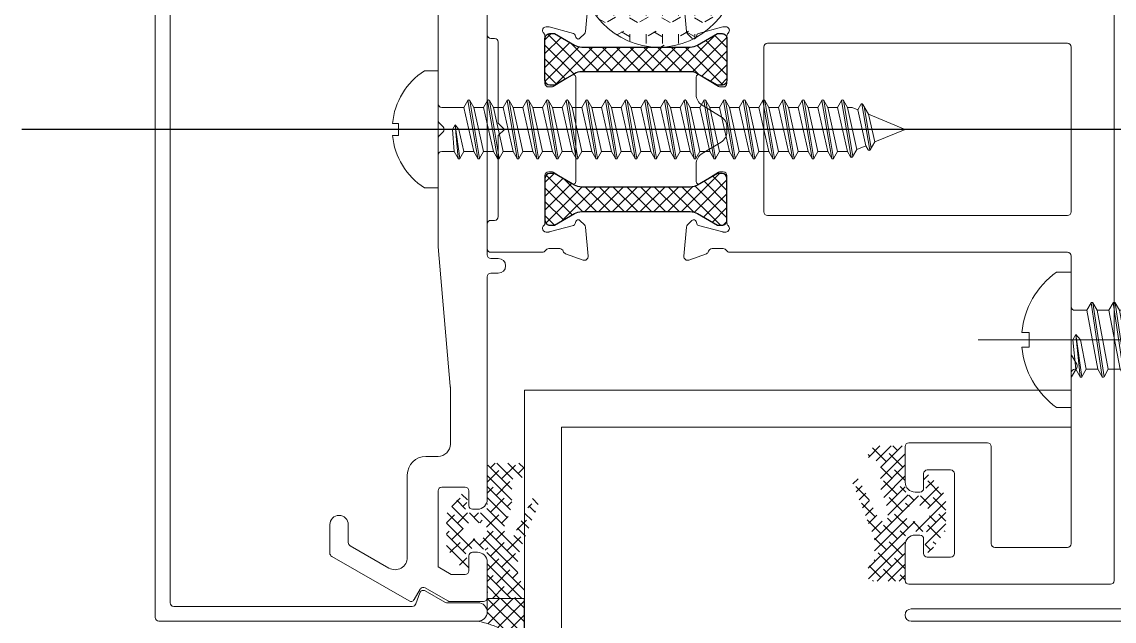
# Model space of a CAD drawing. Extents: x -280168 to 205214, y -148835 to -64913.
# Drawn here: x 51547.3 to 51636.2, y -81651 to -81602.3 of the extents above; entities that cross this region are included whole.
import ezdxf

# ---------------------------------------------------------------- set-up
doc = ezdxf.new("R2010")
doc.units = 0
doc.header["$LTSCALE"] = 1000
doc.header["$MEASUREMENT"] = 0
doc.linetypes.add('CENTER', pattern=[50.800000000000004, 31.75, -6.35, 6.35, -6.35])
doc.linetypes.add('DIVIDE', pattern=[1.25, 0.5, -0.25, 0, -0.25, 0, -0.25])
for name, color, linetype, lineweight in [('ALP1_alum.panel', 150, 'Continuous', 20), ('PJ1_accessories', 4, 'Continuous', 13), ('XC1_alum.extrusion', 3, 'Continuous', 20), ('型材线层', 3, 'Continuous', 25), ('螺钉线层', 4, 'Continuous', 9), ('隔热条填充力图案', 6, 'Continuous', 9)]:
    doc.layers.add(name, color=color, linetype=linetype, lineweight=lineweight)
doc.layers.add('配件层', color=4, linetype='Continuous')

# ---------------------------------------------------------------- blocks, each defined once
blk = doc.blocks.new('PAON148001(945500)')
at = {"layer": '隔热条填充力图案'}
h = blk.add_hatch(dxfattribs=at)
h.set_pattern_fill('ANSI37', color=6, scale=0.5, style=0)
h.set_pattern_definition([(135, (-54620.91678163315, -69823.37623260304), (0.561266007566822, 0.5612660075668221), []), (45.00000000000001, (-54620.91678163315, -69823.37623260304), (0.5612660075668221, -0.561266007566822), [])])
edge = h.paths.add_edge_path()
edge.add_line((1.124448551607202, -12.41320508075296), (2.063679036153189, -14.0399999999936))
edge.add_line((2.063679036160465, -14.0399999999936), (2.063679036160465, -14.39999999999418))
edge.add_arc((1.663679036151734, -14.39999999999418), 0.4000000000014603, 270.0000000000007, 359.99999999999926, ccw=False)
edge.add_line((1.663679036151734, -14.79999999998836), (-1.736320963849721, -14.79999999998836))
edge.add_arc((-1.736320963849721, -14.39999999999418), 0.4000000000014321, 179.9999999999967, 270.0000000000033, ccw=False)
edge.add_line((-2.136320963851176, -14.39999999999418), (-2.136320963851176, -14.0399999999936))
edge.add_line((-2.136320963851176, -14.0399999999936), (-1.197090479305189, -12.41320508075296))
edge.add_arc((-2.236320963849721, -11.81320508074714), 1.200000000004664, 329.999999999949, 359.9999999999487)
edge.add_line((-1.036320963845355, -11.81320508074714), (-1.036320963845355, -2.986794919233944))
edge.add_arc((-2.236320963849721, -2.98679491924122), 1.200000000004677, 5.152498583970897e-11, 30.0000000000509)
edge.add_line((-1.197090479297913, -2.386794919235399), (-2.1363209638439, -0.7599999999947613))
edge.add_line((-2.136320963851176, -0.7599999999947613), (-2.136320963851176, -0.3999999999941792))
edge.add_arc((-1.736320963849721, -0.3999999999941792), 0.4000000000014481, 89.99999999999898, 180.000000000001, ccw=False)
edge.add_line((-1.736320963842445, 0), (1.66367903615901, 0))
edge.add_arc((1.663679036151734, -0.3999999999941792), 0.4000000000014623, 1.0231815394945443e-12, 89.99999999999898, ccw=False)
edge.add_line((2.063679036160465, -0.3999999999941792), (2.063679036160465, -0.7599999999947613))
edge.add_line((2.063679036160465, -0.7599999999947613), (1.124448551614478, -2.386794919235399))
edge.add_arc((2.16367903615901, -2.98679491924122), 1.200000000004608, 149.9999999999482, 179.9999999999494)
edge.add_line((0.9636790361546446, -2.98679491924122), (0.9636790361546446, -11.81320508075441))
edge.add_arc((2.16367903615901, -11.81320508074714), 1.200000000004706, 180.0000000000519, 210.0000000000506)
at = {"layer": '型材线层'}
blk.add_lwpolyline([(1.124448551607202, -12.41320508075296), (2.063679036160465, -14.0399999999936), (2.063679036160465, -14.39999999999418, -0.4142135623730874), (1.663679036151734, -14.79999999998836), (-1.736320963842445, -14.79999999998836, -0.414213562373129), (-2.136320963851176, -14.39999999999418), (-2.136320963851176, -14.0399999999936), (-1.197090479297913, -12.41320508075296, 0.1316524975873946), (-1.036320963845355, -11.81320508074714), (-1.036320963845355, -2.98679491924122, 0.1316524975873931), (-1.197090479297913, -2.386794919235399), (-2.136320963851176, -0.7599999999947613), (-2.136320963851176, -0.3999999999941792, -0.4142135623731054), (-1.736320963842445, 0), (1.663679036151734, 0, -0.4142135623730847), (2.063679036160465, -0.3999999999941792), (2.063679036160465, -0.7599999999947613), (1.124448551607202, -2.386794919235399, 0.1316524975874009), (0.9636790361546446, -2.98679491924122), (0.9636790361546446, -11.81320508074714, 0.1316524975873898)], format="xyb", close=True, dxfattribs=at)
blk = doc.blocks.new('PT-C-PTZGLSI-ST5.5LST')
at = {"layer": '螺钉线层'}
for p, q in [((-1.200000000000273, 5.499999999999773), (-2.273736754432321e-13, 5.499999999999773)), ((-2.273736754432321e-13, 5.499999999999773), (2.273736754432321e-13, -5.499999999999773)), ((-3.999999999999773, 0.5899999999996908), (-3.425020350683099, 0.5899999999999181)), ((-3.425020350683099, 0.5899999999999181), (-3.425020350683326, -0.5899999999999181)), ((-3.425020350683326, -0.5899999999999181), (-3.999999999999773, -0.5900000000001455)), ((-1.200000000000273, -5.499999999999773), (2.273736754432321e-13, -5.499999999999773))]:
    blk.add_line(p, q, dxfattribs=at)
for centre, radius, start, end in [((2.793114455093246, -0.03050315157952355), 6.821394883827407, 125.8299052604258, 174.7809172056982), ((2.793114455092791, 0.03050315157975092), 6.82139488382751, 185.2190827943148, 234.1700947395742)]:
    blk.add_arc(centre, radius, start, end, dxfattribs=at)
blk = doc.blocks.new('PT-C-PTZGLSI-ST5.5LW')
at = {"layer": '螺钉线层'}
for p, q in [((-0.1026090771724739, 3.00169872976312), (-0.4500000000002728, 2.400000000000546)), ((0.04739092133922895, 3.00169872976312), (0.3947818457113499, 2.400000000000773)), ((-1.405218154287923, 2.400000000000546), (-0.4500000000002728, 2.400000000000546)), ((0.4499999999998181, -2.400000000000318), (-0.4499999999993634, 2.400000000000546)), ((0.3947818457113499, 2.400000000000773), (1.294781845711896, -2.400000000000318)), ((-0.5052181542882863, -2.400000000000318), (0.4499999999993634, -2.400000000000318)), ((0.7973909228271623, -3.001698729762893), (0.4499999999998181, -2.400000000000318)), ((0.9473909213388652, -3.001698729762893), (1.294781845711896, -2.400000000000546))]:
    blk.add_line(p, q, dxfattribs=at)
at = {"layer": '螺钉线层', "color": 6, "linetype": 'Continuous'}
for p, q in [((-0.1026090771724739, 3.00169872976312), (0.7973909228271623, -3.001698729762893)), ((0.9473909213388652, -3.001698729762893), (0.04739092133922895, 3.00169872976312))]:
    blk.add_line(p, q, dxfattribs=at)
at = {"layer": '螺钉线层'}
for centre, start, end in [((-0.02760907717265582, 2.958397459670095), 29.99999994500553, 150.0000000549945), ((0.8723909228269804, -2.958397459669868), 209.9999999450055, 330.0000000549945)]:
    blk.add_arc(centre, 0.0866025403304984, start, end, dxfattribs=at)
blk = doc.blocks.new('PT-C-PTZZZGLD-ST5.5LWW')
at = {"layer": '螺钉线层'}
for p, q in [((-7.775000000002819, 3.001698729763802), (-8.122390922830618, 2.400000000001228)), ((-7.625000001491117, 3.001698729763802), (-7.277609077118996, 2.400000000001455)), ((-5.975000000003092, 3.00169872976403), (-6.322390922830891, 2.400000000001455)), ((-5.825000001491389, 3.00169872976403), (-5.477609077119268, 2.400000000001683)), ((-9.077609077118268, 2.400000000001228), (-8.122390922830618, 2.400000000001228)), ((-7.781195788371406, 0.5802926162211861), (-8.122390922830618, 2.400000000001228)), ((-7.277609077118996, 2.400000000001455), (-7.025729293534823, 1.056641154221779)), ((-6.322390922830891, 2.400000000001455), (-7.277609077118996, 2.400000000001455)), ((-6.030801689203145, 0.8448574206547619), (-6.322390922829982, 2.400000000001455)), ((-2.400000000001, 2.400000000001), (-5.477609077118814, 2.400000000001228)), ((-5.477609077119268, 2.400000000001683), (-5.192368380412063, 0.8787162842290854)), ((0, 0), (-2.400000000001, 2.400000000001)), ((-5.659590567578562, 0.7658401364453766), (-7.245213808028893, 1.10336138767093)), ((-7.384953796006357, -1.532998009728544), (-7.781195788371406, 0.5802926162211861)), ((-5.467568495482283, 0.779076674898306), (-5.192368380412063, 0.8787162842293128)), ((-0.6600000000030377, 1.13686837721616e-12), (-5.192368380411608, 0.8787162842293128)), ((-2.728484105318785e-12, 1.13686837721616e-12), (-2.400000000004184, -2.399999999999409)), ((-7.384953796006357, -1.532998009728544), (-7.222390922830982, -2.399999999999864)), ((-6.759958729222944, -1.861309906001679), (-5.618481218049055, -1.354185092160378)), ((-6.500247595126893, -1.745927903954453), (-6.37760907711845, -2.399999999999636)), ((-5.4223909228308, -2.399999999999409), (-5.61848121805042, -1.354185092160833)), ((-8.177609077118632, -2.399999999999636), (-7.222390922830982, -2.399999999999636)), ((-6.875000000003183, -3.001698729762211), (-7.222390922830527, -2.399999999999636)), ((-6.72500000149148, -3.001698729762211), (-6.37760907711845, -2.399999999999864)), ((-6.377609077118905, -2.399999999999409), (-5.422390922831255, -2.399999999999409)), ((-2.400000000004184, -2.399999999999409), (-5.775557948085407, -2.399999999999409))]:
    blk.add_line(p, q, dxfattribs=at)
at = {"layer": '螺钉线层', "color": 6, "linetype": 'Continuous'}
for p, q in [((-7.775000000002819, 3.001698729763802), (-7.488074458690789, 1.087778656669343)), ((-7.341887387042334, 1.113212562718218), (-7.625000001491117, 3.001698729763802)), ((-5.975000000003092, 3.00169872976403), (-5.639255640594911, 0.7621355805156327)), ((-5.490675476960405, 0.7716065061770223), (-5.825000001491389, 3.00169872976403)), ((-7.041808884483544, -1.889009803855288), (-6.875000000003183, -3.001698729762211)), ((-6.72500000149148, -3.001698729762211), (-6.890603995454967, -1.897046955707765))]:
    blk.add_line(p, q, dxfattribs=at)
at = {"layer": '螺钉线层'}
for centre, radius, start, end in [((-7.700000000003001, 2.958397459670778), 0.0866025403304984, 29.99999994500553, 150.0000000549945), ((-5.900000000003274, 2.958397459671005), 0.0866025403304984, 29.99999994500553, 150.0000000549945), ((0.1251724137923702, 2.400000000001), 2.52517241379369, 180, 251.8842237427178), ((-7.338903304250834, 0.663222456993708), 0.45, 77.98317710944669, 190.6196552761552), ((-5.586720959406193, 1.108170415860968), 0.35, 257.9831771094467, 289.9034160734104), ((-6.942661311885786, -1.450068168956022), 0.45, 190.6196552761552, 293.9541673023247), ((-6.800000000003365, -2.958397459669186), 0.0866025403304984, 209.9999999450055, 330.0000000549945)]:
    blk.add_arc(centre, radius, start, end, dxfattribs=at)
blk = doc.blocks.new('ST5.5x22自攻自钻')
at = {"layer": '螺钉线层'}
for p, q in [((-8.317814394898505, 4.502466129012646), (-8.340205317789696, 4.502466129012646)), ((-8.500400737180371, 2.1024661290121), (-8.246584084110054, 2.525605981673607)), ((-8.262596240610947, -0.2975338709879907), (-8.500400737180371, 2.1024661290121)), ((-8.246584084110054, 2.525605981673607), (-7.867814394899597, 2.102466129013237)), ((-7.867814394899597, 2.102466129013692), (-7.417814394898869, -0.2975338709879907)), ((-8.262596240610947, -0.2975338709879907), (-8.340205317789696, -0.2975338709879907)), ((-7.915205317783602, -0.8992326007505653), (-8.262596240610947, -0.2975338709879907)), ((-7.765205319271899, -0.8992326007505653), (-7.417814394898869, -0.297533870988218))]:
    blk.add_line(p, q, dxfattribs=at)
at = {"layer": '螺钉线层', "color": 46, "linetype": 'CENTER'}
blk.add_line((-16.21191307588288, 2.102466129012782), (15.59335668953554, 2.102466129012328), dxfattribs=at)
at = {"layer": '螺钉线层', "color": 6, "linetype": 'Continuous'}
for p, q in [((-8.246584084110054, 2.525605981673607), (-7.915205317783602, -0.8992326007505653)), ((-7.765205319271899, -0.8992326007505653), (-8.246584084110054, 2.525605981673607))]:
    blk.add_line(p, q, dxfattribs=at)
at = {"layer": '螺钉线层'}
for centre, radius, start, end in [((-8.340205317789696, 4.802466129012601), 0.3, 180, 270), ((-8.340205317789696, -0.5975338709888547), 0.3, 90, 180), ((-7.840205317783784, -0.8559313306575405), 0.0866025403304984, 209.9999999450055, 330.0000000549945)]:
    blk.add_arc(centre, radius, start, end, dxfattribs=at)
for name, p in [('PT-C-PTZGLSI-ST5.5LST', (-8.640205317790333, 2.102466129012555)), ('PT-C-PTZGLSI-ST5.5LW', (-6.912596240611038, 2.1024661290121)), ('PT-C-PTZGLSI-ST5.5LW', (-5.112596240610856, 2.102466129011873)), ('PT-C-PTZGLSI-ST5.5LW', (-3.312596240611128, 2.1024661290121)), ('PT-C-PTZGLSI-ST5.5LW', (-1.512596240610947, 2.1024661290121)), ('PT-C-PTZGLSI-ST5.5LW', (0.2874037593883259, 2.102466129012328)), ('PT-C-PTZGLSI-ST5.5LW', (2.087403759388508, 2.102466129012328)), ('PT-C-PTZGLSI-ST5.5LW', (3.887403759388235, 2.102466129012555)), ('PT-C-PTZZZGLD-ST5.5LWW', (13.35979468221558, 2.10246612901301))]:
    blk.add_blockref(name, p, dxfattribs=at)
blk = doc.blocks.new('PT-C-PTZGLSI-ST4.8LW')
at = {"layer": '螺钉线层'}
for p, q in [((-1.195632673131968, 1.790000000000418), (-0.3999999999996362, 1.790000000000646)), ((-0.07281633654929465, 2.356698729762456), (-0.3999999999998636, 1.790000000000191)), ((-0.3999999999998636, 1.790000000000191), (0.3999999999996362, -1.789999999999736)), ((0.07718366196240822, 2.356698729762456), (0.4043673268679413, 1.790000000000418)), ((0.4043673268679413, 1.790000000000418), (1.204367326868351, -1.789999999999736)), ((-0.3956326731315585, -1.789999999999736), (0.3999999999998636, -1.789999999999736)), ((0.7271836634506599, -2.356698729762456), (0.3999999999996362, -1.789999999999736)), ((0.8771836619623627, -2.356698729762456), (1.204367326868351, -1.789999999999736))]:
    blk.add_line(p, q, dxfattribs=at)
at = {"layer": '螺钉线层', "color": 6, "linetype": 'Continuous'}
for p, q in [((0.7271836634506599, -2.356698729762684), (-0.07281633654929465, 2.356698729762456)), ((0.0771836634507963, 2.356698729762684), (0.8771836619623627, -2.356698729762456))]:
    blk.add_line(p, q, dxfattribs=at)
at = {"layer": '螺钉线层'}
for centre, start, end in [((0.002183663450750828, 2.313397459669432), 29.99999994499902, 150.000000055001), ((0.8021836634507054, -2.313397459669432), 209.999999944999, 330.000000055001)]:
    blk.add_arc(centre, 0.0866025403304984, start, end, dxfattribs=at)
blk = doc.blocks.new('PT-C-PTZGLSI-ST4.8LST')
at = {"layer": '螺钉线层'}
blk.add_lwpolyline([(-1.099999999945794, 4.750000000034333, 0.2344543006142045), (-3.700000000000045, 0.4900000000000091), (-3.225020350683735, 0.4900000000000091), (-3.225020350683735, -0.4900000000000091), (-3.700000000000045, -0.4899999999990996, 0.2344543006112378), (-1.099999999999909, -4.75), (0, -4.75), (0, 4.750000000000227)], format="xyb", close=True, dxfattribs=at)
blk = doc.blocks.new('PT-C-PTZGLSI-ST4.8LWW')
at = {"layer": '螺钉线层'}
for p, q in [((-6.2978163365824, 1.790000000000191), (-5.502183663450069, 1.790000000000418)), ((-5.174999999999727, 2.356698729762229), (-5.502183663450296, 1.789999999999964)), ((-5.502183663450296, 1.789999999999964), (-4.702183663450796, -1.789999999999964)), ((-5.025000001488024, 2.356698729762229), (-4.697816336582491, 1.790000000000191)), ((-4.697816336582491, 1.790000000000191), (-4.321442276649805, 1.790000000000191)), ((-4.697816336582491, 1.790000000000191), (-3.933705873316285, -1.629394323115093)), ((-4.321442276649805, 1.790000000000191), (-3.859417907015086, 1.598623239951166)), ((-3.608804220853244, 2.032698878753081), (-3.859417907014858, 1.598623239950712)), ((-3.435599140096429, 2.032698878919746), (-2.973002469261019, 1.231457943736132)), ((-3.859417907015086, 1.598623239951166), (-3.205479100883167, -1.327752917490216)), ((-2.973002469261246, 1.231457943736586), (0, 0)), ((-2.973002469261473, 1.231457943736132), (-2.469257673487164, -1.022800017352438)), ((-2.469257673487164, -1.022800017352438), (4.547473508864641e-13, 0)), ((-4.277705094298881, -2.225218449961631), (-3.933705873316285, -1.629394323115093)), ((-3.933705873316285, -1.629394323115093), (-3.205479100883167, -1.327752917490216)), ((-3.012003248173642, -1.662862925854142), (-3.205479100883167, -1.327752917489988)), ((-2.838798167412278, -1.662862926070602), (-2.469257673486709, -1.022800017352665)), ((-5.497816336581991, -1.789999999999964), (-4.702183663450569, -1.789999999999736)), ((-4.450910175055697, -2.225218449794966), (-4.702183663451024, -1.789999999999509))]:
    blk.add_line(p, q, dxfattribs=at)
at = {"layer": '螺钉线层', "color": 6, "linetype": 'Continuous'}
for p, q in [((-4.389371316997995, -2.272026568474303), (-5.174999999999727, 2.356698729762229)), ((-5.024999999999636, 2.356698729762456), (-4.254220107842229, -2.184541260626929)), ((-2.885674365517616, -1.704633388176944), (-3.528461011231002, 2.082502790472518)), ((-3.342696365961729, 1.871786554379241), (-2.764582023340836, -1.534316794242159))]:
    blk.add_line(p, q, dxfattribs=at)
at = {"layer": '螺钉线层'}
for centre, radius, start, end in [((-5.099999999999682, 2.313397459669204), 0.0866025403304984, 29.99999994499902, 150.000000055001), ((-3.522201680426633, 1.982698878836345), 0.1, 30.00000005519434, 150.0000000551464), ((-2.925400707730432, -1.612862925966056), 0.1, 209.9999999259138, 329.999999930909), ((-4.364307634629085, -2.17521844987823), 0.1, 209.9999999448827, 329.9999999447944)]:
    blk.add_arc(centre, radius, start, end, dxfattribs=at)
blk = doc.blocks.new('ST4.8X38-PT')
at = {"layer": '螺钉线层'}
for p, q in [((1.302183663419783, 1.790000000000449), (0.3000000000001819, 1.790000000000449)), ((1.176630933357956, 3.108624468950438e-14), (1.383217930669161, 0.3682120348219398)), ((1.176630933358865, 4.858335955759685e-13), (1.297816336552387, -1.789999999999933)), ((1.383217930669161, 0.3682120348219398), (1.702183663420328, 3.108624468950438e-14)), ((1.702183663420328, -6.510347816401918e-13), (2.102183663420874, -1.789999999999705)), ((0.3000000000010914, -1.789999999999705), (1.297816336552387, -1.789999999999705)), ((1.625000000002728, -2.356698729762653), (1.297816336552387, -1.789999999999933)), ((1.774999998514431, -2.356698729762653), (2.102183663420874, -1.789999999999933))]:
    blk.add_line(p, q, dxfattribs=at)
at = {"layer": '螺钉线层', "color": 46, "linetype": 'CENTER', "ltscale": 1.5}
blk.add_line((-6.447865267422003, 3.108624468950438e-14), (40.23356200732769, -1.962874307537277e-13), dxfattribs=at)
at = {"layer": '螺钉线层', "linetype": 'Continuous'}
for p, q in [((1.625000000002728, -2.35669872976288), (1.383217930669161, 0.3682120348219398)), ((1.383217930669161, 0.3682120348219398), (1.774999998514431, -2.356698729762653))]:
    blk.add_line(p, q, dxfattribs=at)
at = {"layer": '螺钉线层'}
for centre, radius, start, end in [((0.3000000000001819, 2.090000000000404), 0.3, 180, 270), ((0.3000000000010914, -2.089999999999432), 0.3, 90, 180), ((1.700000000003456, -2.313397459669628), 0.0866025403304984, 209.9999999450055, 330.0000000549945)]:
    blk.add_arc(centre, radius, start, end, dxfattribs=at)
for name, p in [('PT-C-PTZGLSI-ST4.8LST', (0, 3.108624468950438e-14)), ('PT-C-PTZGLSI-ST4.8LW', (2.497816336552205, 3.108624468950438e-14)), ('PT-C-PTZGLSI-ST4.8LW', (4.097816336551659, 3.108624468950438e-14)), ('PT-C-PTZGLSI-ST4.8LW', (5.697816336551114, 3.108624468950438e-14)), ('PT-C-PTZGLSI-ST4.8LW', (7.297816336551477, 3.108624468950438e-14)), ('PT-C-PTZGLSI-ST4.8LW', (8.897816336550932, 3.108624468950438e-14)), ('PT-C-PTZGLSI-ST4.8LW', (10.4978163365513, 3.108624468950438e-14)), ('PT-C-PTZGLSI-ST4.8LW', (12.09781633655075, 3.108624468950438e-14)), ('PT-C-PTZGLSI-ST4.8LW', (13.69781633655111, 3.108624468950438e-14)), ('PT-C-PTZGLSI-ST4.8LW', (15.29781633655057, 3.108624468950438e-14)), ('PT-C-PTZGLSI-ST4.8LW', (16.89781633655002, 3.108624468950438e-14)), ('PT-C-PTZGLSI-ST4.8LW', (18.49781633655039, 3.108624468950438e-14)), ('PT-C-PTZGLSI-ST4.8LW', (20.09781633654984, 3.108624468950438e-14)), ('PT-C-PTZGLSI-ST4.8LW', (21.6978163365502, 3.108624468950438e-14)), ('PT-C-PTZGLSI-ST4.8LW', (23.29781633654966, 3.108624468950438e-14)), ('PT-C-PTZGLSI-ST4.8LW', (24.89781633655002, 3.108624468950438e-14)), ('PT-C-PTZGLSI-ST4.8LW', (26.49781633654948, 3.108624468950438e-14)), ('PT-C-PTZGLSI-ST4.8LW', (28.09781633654984, 3.108624468950438e-14)), ('PT-C-PTZGLSI-ST4.8LW', (29.69781633654929, 3.108624468950438e-14)), ('PT-C-PTZGLSI-ST4.8LW', (31.29781633654966, 3.108624468950438e-14)), ('PT-C-PTZGLSI-ST4.8LWW', (38, 2.584599201327364e-13))]:
    blk.add_blockref(name, p, dxfattribs=at)

msp = doc.modelspace()

# ---------------------------------------------------------------- hatches: boundary and pattern name
at = {"layer": 'PJ1_accessories'}
h = msp.add_hatch(dxfattribs=at)
h.set_pattern_fill('HEX', color=256, scale=0.8, angle=90, style=0)
h.set_pattern_definition([(90, (-274346.5296637411, -988176.7822804523), (-1.3198224, 8.081581388014889e-17), [0.762, -1.524]), (210, (-274346.5296637411, -988176.7822804523), (0.6599111999999997, -1.142999726883747), [0.7619999999999996, -1.523999999999999]), (150, (-274346.5296637411, -988176.0202804522), (-0.6599112000000004, -1.142999726883747), [0.762, -1.524])])
edge = h.paths.add_edge_path()
edge.add_ellipse((51599.13963878206, -81597.68224461464), major_axis=(-4.074442310564336e-16, 6.654069260461255), ratio=0.9684793322198909, start_angle=0, end_angle=360)
h = msp.add_hatch(dxfattribs=at)
h.set_pattern_fill('ANSI38', color=256, scale=0.4, angle=90, style=0)
h.set_pattern_definition([(225, (52179.38225105898, -72895.32815465127), (-0.4490128060534577, 0.4490128060534576), []), (135, (52179.38225105898, -72895.32815465127), (-0.4490128060534577, 1.347038418160373), [1.5875, -0.9525000000000001])])
edge = h.paths.add_edge_path(flags=16)
edge.add_arc((51620.53939230576, -81642.27773645864), 0.6499999999941792, -90, 90, ccw=False)
edge.add_line((51620.53939230576, -81642.92773645866), (51619.85027778758, -81642.92773645866))
edge.add_arc((51619.85027778758, -81642.27773645864), 0.6499999999941792, 90, 270, ccw=False)
edge.add_line((51619.85027778758, -81641.62773645861), (51620.53939230576, -81641.62773645861))
edge = h.paths.add_edge_path()
edge.add_arc((51615.200022538, -81639.67773645866), 0.2999999999961926, 26.61532658702388, 201.6153265872715)
edge.add_line((51614.92111914417, -81639.78824843495), (51616.700022538, -81644.27773645875))
edge.add_line((51616.700022538, -81644.27773645875), (51616.700022538, -81645.9534723899))
edge.add_arc((51616.40002253802, -81645.95347239001), 0.2999999999997213, -44.99999999944731, 6.947971087356564e-10, ccw=False)
edge.add_line((51616.61215457237, -81646.16560442426), (51616.28789050363, -81646.48986849311))
edge.add_arc((51616.50002253799, -81646.70200052735), 0.2999999999983018, 135.0000000005988, 180.0000000010422)
edge.add_line((51616.200022538, -81646.70200052747), (51616.200022538, -81647.4777364587))
edge.add_arc((51616.50002253799, -81647.4777364587), 0.2999999999951797, 180.0000000013896, 270.0000000007817)
edge.add_line((51616.50002253799, -81647.77773645875), (51618.90002253802, -81647.77773645875))
edge.add_arc((51618.90002253802, -81647.4777364587), 0.2999999999942702, 269.9999999990446, 359.9999999989578)
edge.add_line((51619.200022538, -81647.4777364587), (51619.200022538, -81644.2277364587))
edge.add_arc((51619.700022538, -81644.2277364587), 0.5000000000013642, 90.00000000015632, 179.9999999997916, ccw=False)
edge.add_line((51619.700022538, -81643.7277364587), (51620.79898804442, -81643.7277364587))
edge.add_arc((51620.79898804442, -81643.92773645866), 0.1999999999771288, -44.99999999742067, 90.00000000312662, ccw=False)
edge.add_line((51620.94040940066, -81644.0691578149), (51620.78789050363, -81644.94514353824))
edge.add_arc((51621.00002253799, -81645.1572755726), 0.3000000000010796, 134.9999999997544, 314.9999999997544)
edge.add_line((51621.21215457235, -81645.36940760695), (51622.35357592859, -81643.8984471368))
edge.add_arc((51622.00002253799, -81643.5448937462), 0.5000000000025595, 314.9999999999171, 360)
edge.add_line((51622.50002253799, -81643.5448937462), (51622.50002253799, -81641.01057917118))
edge.add_arc((51622.00002253799, -81641.01057917118), 0.5000000000026927, 3.180554681463517e-15, 45.0000000000737)
edge.add_line((51622.35357592859, -81640.65702578059), (51621.21215457235, -81639.18606531044))
edge.add_arc((51621.00002253799, -81639.3981973448), 0.3000000000010796, 45.00000000024564, 225.0000000002456)
edge.add_line((51620.78789050363, -81639.61032937915), (51620.94040940066, -81640.48631510237))
edge.add_arc((51620.79898804442, -81640.62773645873), 0.200000000006343, -89.99999999957652, 45.00000000080598, ccw=False)
edge.add_line((51620.79898804442, -81640.82773645868), (51619.700022538, -81640.82773645868))
edge.add_arc((51619.700022538, -81640.32773645868), 0.4999999999995453, 180, 269.99999999963524, ccw=False)
edge.add_line((51619.200022538, -81640.32773645868), (51619.200022538, -81637.07773645868))
edge.add_arc((51618.90002253802, -81637.07773645868), 0.2999999999933607, 1.042204158021965e-09, 90.00000000112904)
edge.add_line((51618.90002253802, -81636.77773645875), (51616.50002253799, -81636.77773645875))
edge.add_arc((51616.50002253799, -81637.07773645868), 0.2999999999938154, 89.9999999989578, 179.9999999989578)
edge.add_line((51616.200022538, -81637.07773645868), (51616.200022538, -81637.67773645866))
edge.add_arc((51616.50002253805, -81637.67773645866), 0.3000000000229193, 179.9999999954838, 269.9999999954838)
edge.add_line((51616.50002253799, -81637.9777364587), (51616.90002253802, -81637.9777364587))
edge.add_arc((51616.90002253802, -81638.27773645875), 0.2999999999938154, 1.042224084812915e-09, 90.00000000104222, ccw=False)
edge.add_line((51617.200022538, -81638.27773645875), (51617.200022538, -81640.22483836446))
edge.add_arc((51617.50002253799, -81640.22483836446), 0.2999999999710019, 180.0000000020844, 200.0000000020077)
edge.add_line((51617.21811475178, -81640.32744440745), (51617.78193032426, -81641.87651496154))
edge.add_arc((51617.50002253788, -81641.97912100452), 0.3000000001273165, -5.558376869885251e-09, 19.999999994823725, ccw=False)
edge.add_line((51617.80002253798, -81641.97912100452), (51617.80002253798, -81642.50559510238))
edge.add_arc((51617.40002253802, -81642.50559510238), 0.3999999999998659, -153.38467341081616, 5.210836206970271e-10, ccw=False)
edge.add_line((51617.04240876615, -81642.68479440542), (51615.46823286689, -81639.5433369815))
h = msp.add_hatch(dxfattribs=at)
h.set_pattern_fill('ANSI38', color=256, scale=0.4, angle=90, style=0)
h.set_pattern_definition([(315, (53769.01779401656, -72896.7282643753), (0.4490128060534578, 0.4490128060534576), []), (44.99999999999999, (53769.01779401656, -72896.7282643753), (0.449012806053458, 1.347038418160373), [1.5875, -0.9525000000000001])])
edge = h.paths.add_edge_path(flags=16)
edge.add_arc((51583.86065277025, -81643.67784618266), 0.6499999999941792, 90, 270, ccw=False)
edge.add_line((51583.86065277025, -81643.02784618275), (51584.54976728842, -81643.02784618275))
edge.add_arc((51584.54976728842, -81643.67784618266), 0.6499999999941792, -90, 90, ccw=False)
edge.add_line((51584.54976728842, -81644.32784618268), (51583.86065277025, -81644.32784618268))
edge = h.paths.add_edge_path()
edge.add_arc((51589.200022538, -81641.07784618268), 0.2999999999961926, 338.3846734127285, 513.3846734129761)
edge.add_line((51588.93181220912, -81640.94344670541), (51587.35763630985, -81644.08490412944))
edge.add_arc((51587.00002253799, -81643.90570482641), 0.3999999999998659, 179.9999999994789, 333.38467341081616, ccw=False)
edge.add_line((51586.60002253803, -81643.90570482641), (51586.60002253803, -81643.37923072866))
edge.add_arc((51586.90002253813, -81643.37923072855), 0.3000000001273165, 160.0000000051764, 180.0000000055585, ccw=False)
edge.add_line((51586.61811475175, -81643.27662468556), (51587.18193032422, -81641.72755413147))
edge.add_arc((51586.90002253802, -81641.62494808849), 0.2999999999710019, 339.9999999979924, 359.9999999979156)
edge.add_line((51587.200022538, -81641.62494808849), (51587.200022538, -81639.67784618266))
edge.add_arc((51587.50002253799, -81639.67784618278), 0.2999999999938154, 89.99999999895778, 179.9999999989578, ccw=False)
edge.add_line((51587.50002253799, -81639.37784618273), (51587.90002253802, -81639.37784618273))
edge.add_arc((51587.90002253796, -81639.07784618268), 0.3000000000229193, 270.0000000045163, 360.0000000045162)
edge.add_line((51588.200022538, -81639.07784618268), (51588.200022538, -81638.47784618271))
edge.add_arc((51587.90002253802, -81638.47784618271), 0.2999999999938154, 1.042204158021965e-09, 90.00000000104221)
edge.add_line((51587.90002253802, -81638.17784618266), (51585.50002253799, -81638.17784618266))
edge.add_arc((51585.50002253799, -81638.47784618271), 0.2999999999933607, 89.99999999887095, 179.9999999989578)
edge.add_line((51585.200022538, -81638.47784618271), (51585.200022538, -81641.72784618271))
edge.add_arc((51584.700022538, -81641.72784618271), 0.4999999999995453, -89.99999999963518, 0, ccw=False)
edge.add_line((51584.700022538, -81642.22784618271), (51583.60105703158, -81642.22784618271))
edge.add_arc((51583.60105703158, -81642.02784618275), 0.200000000006343, 134.9999999991939, 269.9999999995765, ccw=False)
edge.add_line((51583.45963567535, -81641.88642482652), (51583.61215457237, -81641.01043910318))
edge.add_arc((51583.40002253802, -81640.79830706882), 0.3000000000010796, 314.9999999997544, 494.9999999997544)
edge.add_line((51583.18789050366, -81640.58617503446), (51582.04646914742, -81642.05713550461))
edge.add_arc((51582.40002253802, -81642.41068889521), 0.5000000000026926, 134.9999999999263, 180)
edge.add_line((51581.90002253802, -81642.41068889521), (51581.90002253802, -81644.94500347023))
edge.add_arc((51582.40002253802, -81644.94500347023), 0.5000000000025595, 180, 225.0000000000829)
edge.add_line((51582.04646914742, -81645.29855686083), (51583.18789050366, -81646.76951733098))
edge.add_arc((51583.40002253802, -81646.55738529662), 0.3000000000010796, 225.0000000002456, 405.0000000002456)
edge.add_line((51583.61215457237, -81646.34525326226), (51583.45963567535, -81645.46926753892))
edge.add_arc((51583.60105703158, -81645.32784618268), 0.1999999999771288, 89.99999999687338, 224.9999999974207, ccw=False)
edge.add_line((51583.60105703158, -81645.12784618273), (51584.700022538, -81645.12784618273))
edge.add_arc((51584.700022538, -81645.62784618273), 0.5000000000013642, 2.0838797354372218e-10, 89.99999999984368, ccw=False)
edge.add_line((51585.200022538, -81645.62784618273), (51585.200022538, -81648.87784618273))
edge.add_arc((51585.50002253799, -81648.87784618273), 0.2999999999942702, 180.0000000010422, 270.0000000009554)
edge.add_line((51585.50002253799, -81649.17784618266), (51587.90002253802, -81649.17784618266))
edge.add_arc((51587.90002253802, -81648.87784618273), 0.2999999999951797, 269.9999999992183, 359.9999999986104)
edge.add_line((51588.200022538, -81648.87784618273), (51588.200022538, -81648.10211025138))
edge.add_arc((51587.90002253802, -81648.10211025138), 0.2999999999983019, 359.9999999989578, 404.9999999994012)
edge.add_line((51588.11215457237, -81647.88997821702), (51587.78789050363, -81647.5657141484))
edge.add_arc((51588.00002253799, -81647.35358211404), 0.2999999999997213, 179.9999999993052, 224.9999999994473, ccw=False)
edge.add_line((51587.700022538, -81647.35358211404), (51587.700022538, -81645.67784618266))
edge.add_line((51587.700022538, -81645.67784618266), (51589.47892593183, -81641.18835815898))
h = msp.add_hatch(dxfattribs=at)
h.set_pattern_fill('ANSI37', color=252, scale=0.5, angle=90, style=0)
h.set_pattern_definition([(135, (-274346.5296637411, -988176.7822804523), (-0.5612660075668221, -0.561266007566822), []), (225, (-274346.5296637411, -988176.7822804523), (0.561266007566822, -0.5612660075668221), [])])
h.paths.add_polyline_path([(51585.200022538, -81649.17784618371), (51588.20002253824, -81649.17784618266), (51588.200022538, -81653.10913283989, 0.1296672532263181), (51585.200022538, -81651.21838290196)])

# ---------------------------------------------------------------- linework, layer by layer
at = {"layer": 'ALP1_alum.panel'}
msp.add_lwpolyline([(51591.23396857914, -81911.02795590684), (51591.23396857914, -81635.23905792701), (51632.70002523287, -81635.23905792701), (51632.70002523287, -81632.23905792701), (51588.23396857914, -81632.23905792701), (51588.23396857914, -81911.02795590684)], dxfattribs=at)
at = {"layer": 'PJ1_accessories'}
msp.add_lwpolyline([(51589.6804072954, -81621.02784618275, 0.2679491923081102), (51589.94021491664, -81620.87784618273, -0.2679491921309641), (51590.20002253824, -81620.72784618271), (51591.10002253791, -81620.72784618271, -0.333174895007723), (51591.38797457695, -81620.94368191966, 0.2387275559286788), (51591.57332057301, -81621.1414254427), (51592.99741649492, -81621.659753969, 0.2436861228084736), (51593.27115511968, -81621.6242475615, -1.912053350249149)], format="xyb", dxfattribs=at)
at = {"layer": 'PJ1_accessories', "color": 252}
msp.add_lwpolyline([(51584.450022538, -81651.02784618275, -0.1580874910999933), (51588.200022538, -81653.10913283989), (51588.20002253824, -81649.17784618266), (51585.200022538, -81649.17784618371), (51585.200022538, -81650.27784618275, -0.4142135623049005), (51584.450022538, -81651.02784618275, -3.880528087043826e-11)], format="xyb", dxfattribs=at)
at = {"layer": 'PJ1_accessories'}
msp.add_ellipse((51599.13963878206, -81597.68224461464), major_axis=(-4.074442310564336e-16, 6.654069260461255), ratio=0.9684793322198909, dxfattribs=at)
at = {"layer": 'XC1_alum.extrusion'}
for points in [[(51559.40002253796, -81649.52784618275), (51559.40002253796, -81572.52784618275, -0.414213562373095), (51559.700022538, -81572.22784618271), (51579.10673671046, -81572.22784618271, -0.3152987888779598), (51579.38864449672, -81572.42524013977), (51579.71811475167, -81573.3304522257, 0.4663076581566136), (51580.15002253796, -81573.48765380384), (51581.74284286103, -81572.56803856167, -0.1316524975876611), (51581.89284286094, -81572.52784618275), (51584.450022538, -81572.52784618275, 0.9999999999999999), (51584.450022538, -81571.02784618275), (51558.50002253793, -81571.02784618275, 0.414213562373095), (51558.200022538, -81571.3278461828), (51558.200022538, -81650.72784618271, 0.414213562373095), (51558.50002253793, -81651.02784618275), (51584.450022538, -81651.02784618275, 0.9999999999999999), (51584.450022538, -81649.52784618275), (51581.89284286094, -81649.52784618275, -0.1316524975875084), (51581.74284286103, -81649.48765380384), (51580.15002253796, -81648.56803856167, 0.4663076581564264), (51579.71811475167, -81648.72524013981), (51579.38864449672, -81649.63045222574, -0.3152987888778901), (51579.10673671046, -81649.8278461828), (51559.700022538, -81649.8278461828, -0.4142135623730969)], [(51607.700022538, -81604.32784618257, -0.4142135623731693), (51608.00002253805, -81604.02784618264), (51632.40002523297, -81604.02784618264, -0.4142135623730336), (51632.7000252329, -81604.32784618257), (51632.7000252329, -81617.72784618259, -0.4142135623731725), (51632.40002523297, -81618.02784618264), (51608.00002253805, -81618.02784618264, -0.4142135623732053), (51607.700022538, -81617.72784618259)]]:
    msp.add_lwpolyline(points, format="xyb", close=True, dxfattribs=at)
for points in [[(51601.20116412854, -81600.70399290539), (51601.4081217335, -81603.06952915416, 0.1763269807083058), (51601.49484810843, -81603.25551446556), (51601.85860118181, -81603.61926753883, 0.5773502692418854), (51602.19320770311, -81603.52960999164), (51602.23850716492, -81603.36055009934, -0.2679491924698421), (51602.37992852116, -81603.2191287431), (51604.36187257366, -81602.68806843465, -0.06554346281233672), (51604.43951828712, -81602.67784618266), (51604.60002253791, -81602.67784618266, -0.6885002580495081), (51604.80002253786, -81603.20145298034, 0.2134217652688153), (51604.700022538, -81603.42505977809), (51604.700022538, -81607.27784618264, -0.4142135623588879), (51604.40002253796, -81607.57784618257), (51604.17882918943, -81607.57784618257, -0.1378721067529462), (51604.02252629986, -81607.53391142172), (51602.50422446434, -81606.60713602317, 0.585524068276135), (51602.200022538, -81606.77784618264), (51602.200022538, -81608.20342941611, 0.2614125764256161), (51602.67901290608, -81609.05698021333), (51604.22103216969, -81609.99823279196, -0.261412576423975), (51604.700022538, -81610.85178358917), (51604.700022538, -81611.20390877611, -0.261412576423975), (51604.22103216969, -81612.05745957332), (51602.67901290608, -81612.99871215184, 0.2614125764254225), (51602.200022538, -81613.85226294916), (51602.200022538, -81615.27784618264, 0.5855240682201285), (51602.50422446434, -81615.44855634199), (51604.02252629986, -81614.52178094344, -0.1378721067529459), (51604.17882918943, -81614.47784618259), (51604.40002253796, -81614.47784618259, -0.4142135623695433), (51604.700022538, -81614.77784618264), (51604.700022538, -81618.63063258707, 0.2134217652688152), (51604.80002253786, -81618.85423938493, -0.6885002580963054), (51604.60002253791, -81619.37784618262), (51604.43951828712, -81619.37784618262, -0.06554346282515244), (51604.36187257366, -81619.3676239305), (51602.37992852116, -81618.83656362217, -0.2679491924698421), (51602.23850716492, -81618.69514226593), (51602.19320770311, -81618.52608237352, 0.5773502692418854), (51601.85860118181, -81618.43642482633), (51601.49484810843, -81618.8001778996, 0.1763269807083059), (51601.4081217335, -81618.98616321111), (51601.20116412854, -81621.35169945977, 0.5486187866587473), (51601.60262858104, -81621.65975396888), (51603.02672450272, -81621.14142544259, 0.2387275555360425), (51603.21207049889, -81620.94368191954, -0.3331748948353215), (51603.50002253805, -81620.72784618259), (51604.40002253796, -81620.72784618259, -0.2679491924334335), (51604.65983015909, -81620.87784618262, 0.2679491924487468), (51604.91963778021, -81621.02784618264), (51632.40002523297, -81621.02784618264, -0.4142135623873023), (51632.7000252329, -81621.32784618257), (51632.7000252329, -81629.25105126324, 0.1316524976056926), (51632.7402176117, -81629.40105126338), (51633.1598328541, -81630.12784618262, -0.2679491923698796), (51633.1598328541, -81630.42784618266), (51632.7402176117, -81631.1546411019, 0.1316524976072345), (51632.7000252329, -81631.3046411018), (51632.7000252329, -81644.72795590648, -0.4142135623801986), (51632.40002523297, -81645.02795590641), (51626.50002253793, -81645.02795590641, -0.4142135623766469), (51626.200022538, -81644.72795590648), (51626.200022538, -81636.82795590634, 0.41421356232337), (51625.90002253796, -81636.52795590641), (51619.50002253805, -81636.52795590641, 0.4142135623873021), (51619.200022538, -81636.82795590645), (51619.200022538, -81639.72795590648, 0.4142135623784227), (51620.00002253805, -81640.52795590641), (51620.40002253796, -81640.52795590641, 0.4142135623873022), (51620.700022538, -81640.22795590648), (51620.700022538, -81639.02795590641, -0.4142135623588879), (51621.00002253805, -81638.72795590648), (51622.90002253796, -81638.72795590648, -0.4142135623588878), (51623.200022538, -81639.02795590641), (51623.200022538, -81645.52795590641, -0.4142135623588878), (51622.90002253807, -81645.82795590645), (51621.00002253805, -81645.82795590645, -0.4142135623588877), (51620.700022538, -81645.52795590641), (51620.700022538, -81644.32795590645, 0.4142135623873023), (51620.40002253807, -81644.02795590641), (51620.00002253805, -81644.02795590641, 0.4142135623784227), (51619.200022538, -81644.82795590645), (51619.200022538, -81647.72795590636, 0.414213562373095), (51619.50002253805, -81648.02795590641), (51635.90002523297, -81648.02795590652, 0.414213562319818), (51636.2000252329, -81647.72795590648), (51636.2000252329, -81574.32795590645, 0.414213562319818)], [(51581.200022538, -81601.57150712569), (51581.200022538, -81610.2793180453, 0.1989123673799366), (51581.28789050358, -81610.49145007966), (51581.61215457231, -81610.8157141484, -0.4142135623730951), (51581.61215457231, -81611.23997821711), (51581.28789050358, -81611.56424228585, 0.1989123673791966), (51581.200022538, -81611.77637432021), (51581.200022538, -81620.48418523982, 0.02182007762216411), (51581.20382783985, -81620.57134098263), (51582.19621723604, -81631.91440368566, -0.02182007762217577), (51582.200022538, -81632.00155942846), (51582.200022538, -81636.62784618273, -0.414213562373095), (51581.200022538, -81637.62784618273), (51580.200022538, -81637.62784618273, 0.414213562373095), (51578.700022538, -81639.12784618273), (51578.700022538, -81645.84293271258, -0.5773502691896858), (51577.200022538, -81646.7089581163), (51574.05002253786, -81644.8903047684, -0.2679491924310148), (51573.90002253796, -81644.63049714727), (51573.90002253796, -81643.17784618278, 0.9999999999999999), (51572.40002253796, -81643.17784618278), (51572.40002253796, -81645.496522551, 0.2679491924310675), (51572.55002253786, -81645.75633017212), (51578.8396595668, -81649.38765380386, 0.414213562369678), (51579.24946718807, -81649.27784618275), (51579.7402149168, -81648.42784618278, -0.4142135623717194), (51580.15002253796, -81648.31803856167), (51582.00265048216, -81649.38765380386, 0.1316524975848375), (51582.15265048206, -81649.42784618278), (51584.90002253796, -81649.42784618278, 0.4142135623713192), (51585.200022538, -81649.12784618273), (51585.200022538, -81646.22784618282, 0.4142135623724291), (51584.40002253796, -81645.42784618278), (51584.00002253793, -81645.42784618278, 0.4142135623713191), (51583.700022538, -81645.72784618282), (51583.700022538, -81646.92784618278, -0.414213562374427), (51583.40002253796, -81647.22784618282), (51582.26175394775, -81647.22784618282), (51581.200022538, -81646.61485526751), (51581.200022538, -81640.42784618278, -0.414213562374427), (51581.50002253793, -81640.12784618273), (51583.40002253796, -81640.12784618273, -0.414213562374427), (51583.700022538, -81640.42784618278), (51583.700022538, -81641.62784618273, 0.4142135623713192), (51584.00002253793, -81641.92784618278), (51584.40002253796, -81641.92784618278, 0.4142135623724291), (51585.200022538, -81641.12784618273), (51585.200022538, -81623.02784618275, -0.4142135623735391), (51585.50002253793, -81622.72784618271), (51586.10002253791, -81622.72784618271, 0.9999999999999999), (51586.10002253791, -81621.52784618275), (51585.50002253793, -81621.52784618275, -0.414213562373539), (51585.200022538, -81621.22784618271), (51585.200022538, -81600.8278461828, -0.4142135623735391)], [(51593.39888094731, -81600.7039929055), (51593.19192334246, -81603.06952915416, -0.1763269807082659), (51593.1051969673, -81603.25551446568), (51592.74144389415, -81603.61926753883, -0.1989123673795986), (51592.60002253791, -81603.67784618266, -0.06554346282007834), (51592.54825872886, -81603.67103134788, -0.2679491924297007), (51592.40683737262, -81603.52960999164), (51592.36153791104, -81603.36055009934, 0.2679491924299161), (51592.2201165548, -81603.2191287431), (51590.23817250207, -81602.68806843477, 0.06554346281479952), (51590.1605267886, -81602.67784618266), (51590.00002253782, -81602.67784618266, 0.414213562372873), (51589.70002253789, -81602.97784618259, 0.2134217652827299), (51589.80002253786, -81603.20145298034, -0.2134217652826905), (51589.90002253796, -81603.42505977809), (51589.90002253796, -81607.27784618264, 0.4142135623767578), (51590.20002253789, -81607.57784618268), (51590.42094835597, -81607.57784618268, 0.1378521473984479), (51590.57723118276, -81607.5339236671), (51592.09583398669, -81606.60712785966, -0.1378521473981457), (51592.20002253789, -81606.57784618268, -0.4142135623714301), (51592.40002253796, -81606.77784618264), (51592.40002253796, -81615.27784618264, -0.4142135623700982), (51592.20002253789, -81615.47784618259, -0.1378521473972854), (51592.09583398669, -81615.44856450561), (51590.57723118276, -81614.52176869818, 0.1378521473984196), (51590.42094835597, -81614.47784618259), (51590.20002253789, -81614.47784618259, 0.4142135623780896), (51589.90002253796, -81614.77784618264), (51589.90002253796, -81618.63063258718, -0.2134217652820769), (51589.80002253786, -81618.85423938493, 0.2134217652827922), (51589.70002253789, -81619.07784618268, 0.4142135623719853), (51590.00002253782, -81619.37784618262), (51590.1605267886, -81619.37784618262, 0.06554346281487422), (51590.23817250207, -81619.3676239305), (51592.2201165548, -81618.83656362217, 0.2679491924302702), (51592.36153791104, -81618.69514226593), (51592.40683737262, -81618.52608237363, -0.2679491924301314), (51592.54825872886, -81618.3846610174, -0.06554346282019997), (51592.60002253791, -81618.37784618262, -0.198912367379155), (51592.74144389415, -81618.43642482645), (51593.1051969673, -81618.8001778996, -0.1763269807082077), (51593.19192334246, -81618.98616321111), (51593.39888094731, -81621.35169945977, -0.02182007762201366), (51593.40002253796, -81621.37784618262, -0.4142135623715412), (51593.10002253791, -81621.67784618266, -0.0874886635259955), (51592.99741649492, -81621.65975396888), (51591.57332057301, -81621.14142544259, -0.2387275555417254), (51591.38797457695, -81620.94368191954, 0.3331748948561937), (51591.10002253791, -81620.72784618259), (51590.20002253789, -81620.72784618259, 0.2679491924316606), (51589.94021491676, -81620.87784618262, -0.2679491924290274), (51589.68040729563, -81621.02784618264), (51585.50002253782, -81621.02784618264, -0.414213562372984), (51585.20002253789, -81620.72784618259), (51585.20002253789, -81618.72784618259, -0.414213562372873), (51585.50002253782, -81618.42784618266), (51585.80002253786, -81618.42784618266, 0.414213562372873), (51586.10002253791, -81618.12784618262), (51586.10002253791, -81611.52784618264), (51586.60002253791, -81611.02784618264), (51586.10002253791, -81610.52784618264), (51586.10002253791, -81603.92784618266, 0.414213562372873), (51585.80002253786, -81603.62784618262), (51585.50002253782, -81603.62784618262, -0.4142135623713193), (51585.20002253789, -81603.32784618268), (51585.20002253789, -81601.32784618268, -0.4142135623742049)]]:
    msp.add_lwpolyline(points, format="xyb", dxfattribs=at)
at = {"layer": 'XC1_alum.extrusion', "color": 191}
msp.add_lwpolyline([(51652.2000252329, -81647.02795590652, 0.8732718685717618), (51651.21816527557, -81646.89449811744), (51650.91090925845, -81648.00387039437, 0.4957562493968732), (51651.2000252329, -81648.38394506782), (51651.2000252329, -81649.52795590652, -0.4142135623730951), (51650.7000252329, -81650.02795590652), (51619.70000585918, -81650.02795590652, 0.9999999999999998), (51619.70000585918, -81651.02795590652), (51666.7000252329, -81651.02795590652, 0.9999999999999998), (51666.7000252329, -81650.02795590652), (51665.2000252329, -81650.02795590652, -0.4142135623730951), (51664.7000252329, -81649.52795590652), (51664.7000252329, -81648.38394506782, 0.4957562493970037), (51664.98914120735, -81648.00387039437), (51664.68188519035, -81646.89449811744, 0.8732718685715486), (51663.7000252329, -81647.02795590652), (51663.7000252329, -81649.52795590652, -0.4142135623730951), (51663.2000252329, -81650.02795590652), (51652.7000252329, -81650.02795590652, -0.4142135623730951), (51652.2000252329, -81649.52795590652)], format="xyb", close=True, dxfattribs=at)
at = {"layer": '配件层', "color": 1, "linetype": 'DIVIDE', "ltscale": 20}
msp.add_line((51742.9605126528, -81611.02795590652), (51547.342850806, -81611.02795590652), dxfattribs=at)

# ---------------------------------------------------------------- block references
at = {"extrusion": (0, 0, -1), "xscale": -1, "zscale": -1, "rotation": 90}
msp.add_blockref('PAON148001(945500)', (-51604.700022538, -81605.37241539132), dxfattribs=at)
msp.add_blockref('ST4.8X38-PT', (51581.200022538, -81611.02784618275))
at = {"xscale": -1, "rotation": 270}
msp.add_blockref('PAON148001(945500)', (51604.700022538, -81616.68327697384), dxfattribs=at)
at = {"ltscale": 5}
msp.add_blockref('ST5.5x22自攻自钻', (51641.34023055066, -81630.24610135512), dxfattribs=at)

doc.saveas('drawing.dxf')
